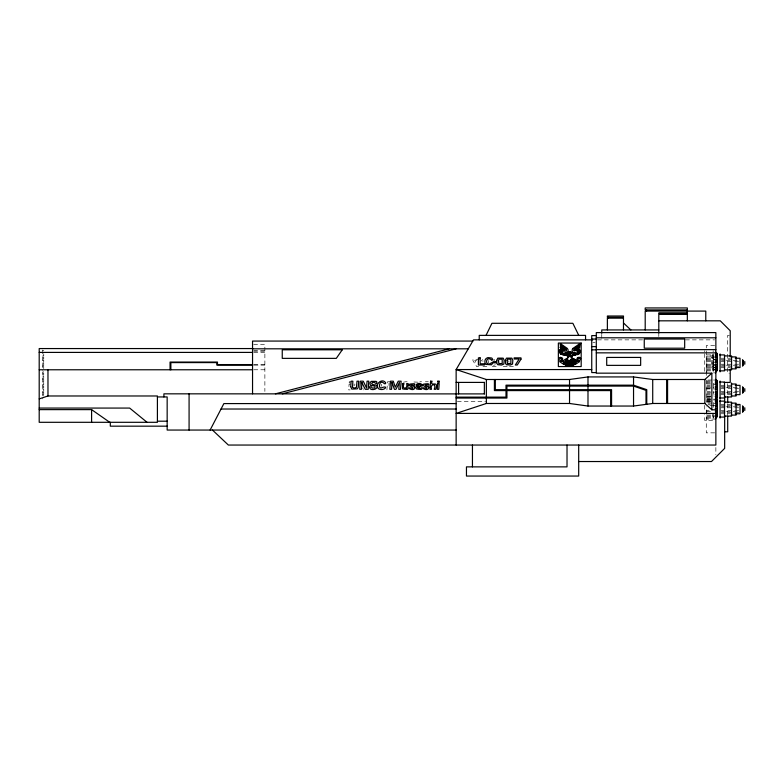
<?xml version="1.0" encoding="UTF-8"?>
<svg xmlns="http://www.w3.org/2000/svg" width="784" height="784" viewBox="0 0 784 784"><rect width="100%" height="100%" fill="white"/><g stroke="black" fill="none" stroke-linecap="round" stroke-linejoin="round"><path stroke-width="0.59" stroke-dasharray="3.92 2.94" d="M389.06 383.053L388.982 385.454M381.485 386.267L381.641 384.199M386.914 389.883L387.521 381.769L390.403 381.769M482.866 361.532L483.071 360.856M481.219 361.012L482.748 359.533M713.156 370.989L711.843 367.235L711.843 357.21L712.832 354.388M495.361 364.756L493.44 365.471M362.776 388.844L363.07 388.09M713.156 370.705L716.321 368.901M713.156 416.921L716.321 415.118M713.156 370.234L716.321 368.47M403.397 382.21L406.043 381.69L409.513 382.327M353.849 385.454L354.721 385.209M713.156 368.215L716.321 366.941M713.156 367.882L716.321 366.638M496.174 366.304L491.411 366.491M363.07 389.864L363.57 389.746M713.156 365.324L716.321 364.668M713.156 365.158L716.321 364.501M507.17 366.461L502.995 366.53M486.844 366.481L482.748 366.491M353.839 384.16L355.064 384.199M729.385 335.307L727.709 335.307L727.709 373.498L729.385 373.498M597.506 339.864L643.027 339.864M685.51 339.864L714.645 339.864M592.88 342.373L595.154 342.373M253.673 344.588L264.874 344.588L264.874 391.441M714.665 345.577L706.276 345.577L706.276 376.879M42.757 350.546L43.757 350.546M253.673 350.801L264.874 350.801M253.673 351.124L264.874 351.124M253.889 352.408L264.874 352.408M706.786 354.917L713.871 354.917M42.757 355.779L43.757 355.779L43.757 353.76M713.861 355.916L706.786 355.916L706.786 372.861M706.786 356.916L714.106 356.916M42.757 356.985L43.757 356.985L43.757 359.003L42.757 359.003M711.843 357.21L713.528 357.21L713.528 367.235L711.843 367.235M711.843 357.377L713.528 357.377M711.843 357.876L713.528 357.876M706.786 358.239L713.901 358.239M721.015 358.239L730.512 358.239M711.843 358.67L713.528 358.67M479.808 359.444L472.968 359.444L472.968 360.738L476.682 366.569L478.632 366.569M706.786 359.572L713.959 359.572M721.133 359.572L734.285 359.572M42.757 360.209L43.757 360.209L43.757 362.228L42.757 362.228M476.75 360.581L474.722 360.581L477.329 364.58M706.786 360.571L714.116 360.571M721.456 360.571L725.122 360.571M726.347 360.571L738.577 360.571M711.843 360.924L713.528 360.924M706.786 361.561L713.91 361.561M721.035 361.561L738.861 361.561M711.843 362.218L716.321 362.218M42.757 363.433L43.757 363.433L43.757 365.452L42.757 365.452M711.843 363.521L713.528 363.521M706.786 364.227L713.91 364.227M721.035 364.227L738.861 364.227M253.928 364.58L264.874 364.58M711.843 364.727L713.528 364.727M254.065 365.128L264.874 365.128M706.786 365.217L714.116 365.217M721.456 365.217L725.122 365.217M726.347 365.217L738.577 365.217M711.843 365.765L713.528 365.765M706.786 366.216L713.959 366.216M721.133 366.216L740.263 366.216M509.492 366.569L515.549 366.569M711.843 366.559L713.528 366.559M42.757 366.657L43.757 366.657L43.757 368.666M711.843 367.059L713.528 367.059M706.786 367.539L713.901 367.539M721.015 367.539L730.512 367.539M706.786 368.872L714.106 368.872M253.879 369.774L264.874 369.774M706.786 369.872L713.861 369.872M706.786 370.861L713.871 370.861M43.757 371.89L42.757 371.89L42.757 398.899M713.43 372.861L715.645 372.861M42.757 373.096L43.757 373.096L43.757 375.115L42.757 375.115M42.757 376.32L43.757 376.32L43.757 378.339L42.757 378.339M42.757 379.544L43.757 379.544L43.757 381.563L42.757 381.563M707.893 380.034L712.323 380.034M713.43 380.034L715.645 380.034M706.786 381.034L710.402 381.034M350.801 381.769L349.272 381.769L349.184 382.906L350.722 382.906M419.852 381.769L421.586 381.769M425.379 381.769L428.319 381.769M706.786 382.024L710.324 382.024M42.757 382.768L43.757 382.768L43.757 384.777L42.757 384.777M706.786 383.023L710.324 383.023M706.786 384.023L714.106 384.023M350.624 384.199L349.096 384.199L348.674 389.883L350.203 389.883M706.786 385.346L710.343 385.346M721.015 385.346L734.069 385.346M42.757 385.993L43.757 385.993L43.757 388.002L42.757 388.002M706.786 386.679L710.373 386.679M721.133 386.679L734.285 386.679M706.786 387.678L714.116 387.678M721.456 387.678L725.122 387.678M726.347 387.678L738.577 387.678M706.786 388.668L710.343 388.668M721.035 388.668L738.861 388.668M706.276 388.923L714.665 388.923M42.757 389.207L43.757 389.207L43.757 391.226L42.757 391.226M706.786 391.334L710.343 391.334M721.035 391.334L738.861 391.334M706.786 392.323L714.116 392.323M721.456 392.323L725.122 392.323M726.347 392.323L738.577 392.323M42.757 392.431L43.757 392.431L43.757 394.45L42.757 394.45M706.786 393.323L710.373 393.323M721.133 393.323L734.285 393.323M706.786 394.656L710.343 394.656M721.015 394.656L734.069 394.656M42.757 395.793L43.757 395.793M706.786 395.979L714.106 395.979M707.139 396.43L713.156 396.43M706.786 396.978L710.324 396.978M706.786 397.978L710.324 397.978M706.786 398.968L710.402 398.968M706.786 399.144L712.323 399.144M713.43 399.144L715.645 399.144M706.786 399.967L712.323 399.967M713.43 399.967L715.645 399.967M706.786 400.144L710.402 400.144M706.786 401.134L710.324 401.134M707.139 401.33L710.755 401.33M457.366 401.555L485.59 401.555M706.786 402.133L710.324 402.133M708.001 403.133L714.106 403.133M707.972 404.456L710.343 404.456M721.015 404.456L730.512 404.456M709.873 405.7L714.665 405.7M721.133 405.789L740.263 405.789M721.456 406.788L725.122 406.788M726.347 406.788L738.577 406.788M721.035 407.778L738.861 407.778M706.786 410.434L709.157 410.434M721.035 410.434L738.861 410.434M706.786 411.433L710.451 411.433M721.456 411.433L725.122 411.433M726.347 411.433L738.577 411.433M721.133 412.433L740.263 412.433M721.015 413.756L730.512 413.756M706.786 415.089L714.106 415.089M706.786 416.088L713.861 416.088M706.786 417.078L713.871 417.078M706.786 418.078L714.028 418.078M715.645 419.077L706.786 419.077L706.786 409.111M714.665 432.856L706.276 432.856L706.276 406.876M493.459 359.386L494.606 359.425M493.597 360.542L494.586 360.611M713.156 359.288L716.321 359.934M713.156 359.111L716.321 359.778M713.156 405.328L716.321 405.994M713.156 356.553L716.321 357.798M713.156 383.66L716.321 384.915M713.156 402.77L716.321 404.015M417.833 382.171L412.629 381.935A1.48 1.294 -14.5 0 0 412.168 382.131M712.176 414.383L713.156 417.206M488.187 360.366L488.52 363.002M508.738 360.797L508.953 362.257M727.709 383.621L727.709 395.665M727.709 404.093L727.709 414.932M715.861 447.458L715.861 454.74M713.528 384.317L713.528 394.342M713.528 403.427L713.528 408.435M713.156 350.624L713.156 351.83M713.156 353.731L713.156 372.616M713.156 414.099L713.156 420.44L704.728 420.44L704.728 414.432M706.786 380.034L706.786 402.065M704.728 350.624L704.728 351.83M704.728 353.731L704.728 372.616M704.728 405.328L704.728 411.541M658.805 333.915L658.805 336.552M601.759 334.347L601.759 339.864M42.757 349.978L42.757 370.773"/><path stroke-width="1.18" d="M564.402 350.752L563.843 350.899M486.031 335.376L491.931 323.292L572.859 323.292L578.759 335.376M210.112 430.053L223.871 403.584L456.141 403.584M563.843 363.345L563.843 362.571C561.707 363.678 566.077 365.373 566.146 363.247L565.019 363.913L563.843 363.541M579.915 344.744L579.611 343.774L572.996 348.39M592.714 339.864L473.497 339.864L456.141 369.558L486.364 379.495L569.537 379.495L587.99 376.928L633.541 376.928L652.719 379.495L704.845 379.495L711.862 373.164L711.862 409.807L715.861 409.807M715.694 399.281L717.38 397.919M715.694 371.832L717.38 370.518L717.38 353.633L715.694 352.261M715.694 398.948L717.38 397.625L717.38 380.74L715.694 379.368M715.694 418.048L717.38 416.735L717.38 399.85M715.694 370.842L717.38 369.656M715.694 397.949L717.38 396.763M715.694 417.059L717.38 415.873M580.003 344.676L574.77 348.174A3.949 3.058 0 0 0 574.035 351.046L574.319 350.918A3.655 2.832 0 0 1 575.613 348.292L579.925 345.852L576.005 349.017A2.773 2.146 0 0 0 575.995 350.811L576.22 350.83A2.303 1.784 0 0 1 576.514 349.017L579.797 347.087L577.338 349.341L577.338 352.026A2.146 1.666 0 0 1 576.593 353.27C575.583 353.927 570.644 354.397 572.408 356.495L571.889 358.121L573.486 358.709A3.714 2.881 0 0 1 574.613 359.16L575.221 359.611A3.352 2.597 0 0 1 575.936 361.708M715.273 369.499L717.38 368.294M715.273 396.606L717.38 395.401M715.273 415.716L717.38 414.511M560.717 357.827L560.413 358.641L562.324 359.65A2.43 1.882 0 0 1 563.314 360.905L560.168 361.081A1.803 1.401 0 0 0 559.952 360.317L558.982 359.454A1.078 0.833 0 0 1 558.972 358.259L560.717 357.827L562.353 358.68L560.952 357.71C557.12 356.632 565.617 358.229 561.628 359.248M575.926 361.708L574.986 362.11A12.27 9.506 0 0 1 563.549 361.875A4.312 3.342 0 0 1 566.616 358.709L567.959 358.072L567.587 357.377A1.254 0.97 0 0 1 567.724 356.073L568.38 355.681L566.999 354.544L563.627 353.515A1.676 1.294 0 0 1 563.157 353.27L563.059 353.192A1.215 0.941 0 0 1 562.726 352.555L562.726 349.85A1.539 1.186 0 0 0 562.059 348.841L559.982 347.194L562.255 347.959A3.263 2.528 0 0 1 563.872 350.899M715.273 367.363L717.38 366.51M715.273 394.479L717.38 393.627M715.273 413.58L717.38 412.727M39.2 398.899L47.971 395.979L157.408 395.979L157.408 422.302L39.2 422.302L39.2 348.557L252.673 348.557M711.862 409.807L704.845 403.476L652.719 403.476L633.541 406.043L587.99 406.043L569.537 403.476L486.364 403.476L456.141 413.413L715.861 413.413M572.996 352.614L575.299 352.535L574.407 353.202L571.281 353.221A2.352 1.823 0 0 0 570.615 351.477L567.89 352.32M275.409 393.833L449.232 348.811M282.318 393.833L456.141 348.811M715.273 364.883L717.38 364.442M715.273 391.99L717.38 391.549M715.273 411.1L717.38 410.659M577.906 359.248C574.995 358.415 579.944 355.887 580.444 358.259A1.117 0.862 0 0 1 580.434 359.199L579.278 360.875L578.396 360.287L576.22 360.758A1.107 0.853 0 0 1 576.955 359.699L579.307 357.818L577.475 358.308L579.307 357.818M687.333 309.915L645.203 309.915L645.203 307.945L687.333 307.945L687.333 320.823M687.333 312.885L658.805 312.885L658.805 313.502L687.333 313.502M687.333 314.315L658.805 314.315L658.805 333.239M623.476 317.334L607.375 317.334L607.375 316.011L623.476 316.011L623.476 329.937M623.476 318.157L607.375 318.157L607.375 329.937M658.805 320.823L720.28 320.823L730.218 330.76L730.218 356.789M658.805 329.937L601.759 329.937L601.759 333.239M596.291 335.601L591.744 335.601L591.744 372.586L596.291 372.586M596.291 337.796L715.861 337.796M591.744 339.041L596.291 339.041M472.801 341.069L252.546 341.069L252.546 393.833M591.744 346.626L596.291 346.626M252.546 348.811L468.264 348.811M596.291 349.625L715.861 349.625M591.744 349.84L596.291 349.84M39.2 352.408L252.673 352.408M567.988 352.428L568.831 353.368L564.872 352.986L565.186 352.143A2.176 1.686 0 0 1 566.695 352.604L567.263 352.604A4.89 3.783 0 0 0 567.273 348.38L560.501 343.715A1.137 0.882 0 0 0 560.501 344.94L564.607 347.4A4.92 3.812 0 0 1 566.342 351.065L565.989 350.997A5.116 3.959 0 0 0 564.264 347.665L560.295 345.744L562.373 347.528A4.116 3.185 0 0 1 564.441 350.762M596.291 352.849L715.861 352.849M719.781 354.917L724.504 354.917L724.504 370.861L719.781 370.861M724.465 355.916L731.541 355.916L731.541 369.872L724.465 369.872M731.198 356.916L736.078 356.916L736.078 368.872L731.198 368.872M735.255 358.239L740.008 358.239L740.008 367.539L735.255 367.539M715.273 362.218L717.38 362.218M252.713 364.58L217.472 364.58L217.472 362.061L170.059 362.061L170.059 369.774M252.869 365.128L216.864 365.128L216.864 362.59L170.863 362.59L170.863 369.774M591.744 369.558L456.141 369.558L456.141 445.047M39.2 369.774L252.683 369.774M711.862 373.164L596.291 373.164L596.291 332.592L715.861 332.592L715.861 445.047L228.369 445.047L212.464 430.053M719.781 382.024L724.504 382.024L724.504 397.978L719.781 397.978M456.141 382.406L484.463 382.406M724.24 382.416L730.218 382.416L730.218 369.205M731.198 384.023L736.078 384.023L736.078 395.979L731.198 395.979M735.255 385.346L740.008 385.346L740.008 394.656L735.255 394.656M715.273 389.325L717.38 389.325M484.463 393.901L163.905 393.833L163.905 396.939M157.408 396.939L167.159 396.939L167.159 430.053L456.141 430.053M724.465 396.978L731.541 396.978L731.541 383.023M456.141 397.135L506.003 397.135L506.003 390.589L494.41 390.589L494.41 379.495M456.141 398.056L506.925 398.056L506.925 390.589L610.658 390.589L610.658 406.043M719.781 401.134L724.504 401.134L724.504 417.078L719.781 417.078M724.465 402.133L731.541 402.133L731.541 416.088L724.465 416.088M731.198 403.133L736.078 403.133L736.078 415.089L731.198 415.089M735.255 404.456L740.008 404.456L740.008 413.756L735.255 413.756M39.2 408.072L129.654 408.072L147.049 422.302M715.273 408.435L717.38 408.435M221.049 409.023L456.141 409.023M39.2 409.63L91.601 409.63L109.74 422.302M157.408 421.194L167.159 421.194M167.159 426.173L110.309 426.173L110.309 422.302M724.661 431.798L727.709 431.798L727.709 416.137M578.69 461.531L711.49 461.531L724.661 448.37L724.661 415.393M572.261 361.071L575.211 360.62L574.937 360.189A9.506 7.36 0 0 1 570.732 360.63A1.313 1.019 0 0 0 572.261 361.061M715.273 359.552L717.38 359.993M715.273 386.659L717.38 387.1M715.273 405.769L717.38 406.21M715.273 357.073L717.38 357.925M715.273 384.18L717.38 385.032M715.273 403.29L717.38 404.142M715.273 354.936L717.38 356.142M715.273 382.043L717.38 383.249M715.273 401.153L717.38 402.359M715.694 353.594L717.38 354.78M715.694 380.71L717.38 381.886M715.694 399.811L717.38 400.996M715.694 352.604L717.38 353.917M715.694 379.711L717.38 381.034M715.694 398.821L717.38 400.134M623.476 322.969L630.875 329.937M579.974 352.388L578.063 352.486A1.764 1.362 0 0 1 579.974 352.398M744.8 361.561L744.8 364.227M744.8 388.668L744.8 391.334M744.8 407.778L744.8 410.434M743.467 360.571L743.467 365.217M743.467 387.678L743.467 392.323M743.467 406.788L743.467 411.433M742.654 359.572L742.654 366.216M742.654 386.679L742.654 393.323M742.654 405.789L742.654 412.433M727.709 396.871L727.709 402.888M724.661 395.851L724.661 403.182M720.075 353.927L720.075 371.861M720.075 381.034L720.075 398.968M720.075 400.144L720.075 418.078M715.645 369.94L715.645 372.861M715.645 397.047L715.645 399.967M715.645 416.157L715.645 419.077M705.776 320.823L705.776 311.091L645.203 311.091L645.203 329.937M704.845 379.495L704.845 403.476M667.576 379.495L667.576 403.476M666.655 379.495L666.655 403.476M660.334 313.502L660.334 314.315M652.719 379.495L652.719 403.476M646.761 404.27L646.761 389.668L633.541 385.169L506.003 385.169L506.003 389.668L495.331 389.668L495.331 379.495M646.575 309.915L646.575 311.091M646.006 404.377L646.006 390.363L633.541 386.091L506.925 386.091L506.925 389.668L611.569 389.668L611.569 406.043M633.541 376.928L633.541 406.043M608.374 317.334L608.374 318.157M587.99 376.928L587.99 406.043M585.56 339.864L585.56 335.376L479.23 335.376L479.23 339.864M578.69 445.047L578.69 476.055L466.46 476.055L466.46 466.872L567.018 466.872L567.018 445.047M569.537 379.495L569.537 403.476M486.364 379.495L486.364 403.476M484.365 382.406L484.365 393.901M472.448 445.047L472.448 466.872M458.591 382.406L458.591 393.901M189.081 393.833L189.081 430.053M91.601 409.63L91.601 422.302M47.971 369.774L47.971 395.979M572.996 352.614A4.675 3.616 0 0 1 572.996 348.38M421.959 385.042L421.684 389.305L420.146 389.305L420.283 388.531L418.872 389.325L416.431 388.933L415.951 387.619L416.647 386.287L418.46 385.846L420.361 386.492L420.43 385.571L420.234 384.689L419.175 384.474L416.392 385.267C416.49 382.759 421.557 382.808 421.959 385.042M369.597 387.041C369.489 391.912 380.367 389.089 376.114 384.895C374.448 385.248 369.509 384.121 372.684 382.406C374.595 381.328 377.084 385.689 376.908 382.2A1.48 1.294 -14.5 0 0 375.987 381.367L371.214 381.387L369.979 382.837L370.352 385.297L375.056 386.12L374.85 387.923L372.155 388.1L371.293 386.737L369.597 387.041M414.991 387.09C414.667 393.235 403.241 385.757 412.56 388.413C415.785 387.306 401.477 384.131 414.148 383.739A1.137 0.99 -14.5 0 1 414.854 384.376L414.932 385.189L413.433 385.189C407.445 384.376 413.599 385.718 414.991 387.09M428.897 387.09C428.574 393.235 417.147 385.757 426.467 388.413C429.691 387.306 415.383 384.131 428.054 383.739A1.137 0.99 -14.5 0 1 428.76 384.376L428.838 385.189C423.38 383.944 424.418 385.307 428.897 387.09M560.246 349.399L560.893 350.134A1.284 1 0 0 0 561.716 350.134L562.383 349.586L561.736 348.86A1.284 1 0 0 0 560.913 348.86L560.246 349.399M350.732 386.679L351.771 389.089L357.435 388.835L358.229 387.365L358.729 381.191L357.004 381.191L356.455 387.394L354.417 388.06L352.496 387.414L352.869 381.191L351.144 381.191L350.732 386.679M498.497 360.503L498.82 363.639L502.201 363.531L502.211 359.278L499.036 359.121L498.497 360.503M507.17 360.503L507.493 363.639L510.864 363.531L510.874 359.278L507.699 359.121L507.17 360.503M385.689 382.994C384.768 385.944 383.17 380.465 380.456 382.641C379.525 383.856 378.594 387.874 380.946 388.031C390.011 384.209 384.072 392.186 378.309 388.599C374.556 383.249 383.19 377.761 385.689 382.994M391.98 382.514L391.588 389.305L389.854 389.305L390.461 381.191L393.274 381.191L395.312 387.198L398.243 381.191L401.124 381.191L400.516 389.305L398.791 389.305L399.399 382.474L395.989 389.305L394.411 389.305L392.039 382.514M361.894 382.523L361.453 389.305L359.729 389.305L360.326 381.191L363.257 381.191L366.549 387.962L367.059 381.191L368.794 381.191L368.186 389.305L365.256 389.305L362.982 384.856A85.495 74.647 -14.5 0 1 361.963 382.523L361.894 382.523M577.563 350.909L577.661 351.389A2.44 1.891 0 0 0 579.895 350.487L579.797 349.821A3.205 2.479 0 0 1 578.033 350.536L577.563 350.909M496.801 360.317L496.909 363.423L497.771 364.727L501.633 365.021L503.877 364.07L504.171 360.317L503.191 358.131L497.771 358.131L496.801 360.317M505.464 360.317L505.572 363.423L506.435 364.727L510.296 365.021L512.54 364.07L512.834 360.317L511.864 358.131L506.435 358.131L505.464 360.317M573.81 354.544L574.378 355.495L574.819 354.368A1.274 0.98 0 0 0 573.81 354.544M579.023 353.711L577.583 352.986L579.023 353.711M492.783 362.698L491.627 364.815L485.619 364.374C483.473 360.767 485.845 356.348 490.304 357.837C493.812 357.181 492.411 362.688 490.755 359.288C487.521 357.465 485.531 360.591 487.06 363.521C489.696 365.354 491.225 361.924 492.783 362.698M402.466 383.621L402.623 388.893L404.956 389.305L406.347 388.325L406.22 389.305L407.749 389.305L408.17 383.621L406.641 383.621C408.386 389.344 401.212 390.06 403.995 383.621L402.466 383.621M430.573 381.191L429.965 389.305L431.504 389.305C429.612 383.592 437.109 382.866 434.209 389.305L435.737 389.305C439.354 379.329 429.309 387.796 432.102 381.191L430.573 381.191M437.658 383.621L437.237 389.305L438.766 389.305L439.187 383.621L437.658 383.621M437.844 381.191L437.756 382.327L439.285 382.327L439.373 381.191L437.844 381.191M567.067 359.337L566.293 359.464L567.097 359.248M578.661 354.241L577.377 353.515L578.661 354.241M579.533 361.6L576.544 363.629L573.271 364.697A14.23 11.025 0 0 1 566.166 364.785L562.834 363.805L559.756 361.757L561.06 360.758L565.088 362.659A13.034 10.094 0 0 0 572.967 362.953L578.445 360.601L579.533 361.6M567.322 363.835L567.263 364.56L566.616 364.442L566.822 363.433L568.841 364.335L568.841 363.541L569.498 363.541L569.498 364.785L567.322 363.835M577.896 354.486C577.151 355.622 575.466 351.918 577.896 354.486M566.254 354.858L567.312 355.485L566.254 354.858M576.759 354.652L575.672 353.917L576.759 354.652M571.066 357.22L571.575 357.014L571.095 357.151M563.294 361.042L562.912 361.649L561.236 360.718L563.294 361.042M561.912 354.476L562.54 354.721L563.52 353.643L561.912 354.476M559.747 352.467L561.805 352.614L559.747 352.467M578.357 349.439L579.004 349.497L578.357 349.439M577.612 349.292C579.062 352.163 580.826 347.273 577.612 349.292M417.617 387.208C418.46 391 422.351 385.13 417.617 387.208M560.981 349.429L561.658 349.507L560.981 349.429M576.72 353.29L576.75 353.251M562.177 353.221L560.55 353.898A1.029 0.794 0 0 1 561.471 353.408L562.177 353.221M572.604 355.25L573.163 355.554L573.653 354.554L572.604 355.25M568.459 356.24L568.968 356.054L568.459 356.24M520.978 359.17L517.264 365.001L515.313 365.001L519.224 359.003L514.137 359.003L514.137 357.867L520.978 357.867L520.978 359.17M342.255 349.791L336.307 358.366L282.25 358.366L282.25 349.791L342.255 349.791M575.593 354.936L575.162 355.142A1.225 0.951 0 0 1 575.113 354.113L575.593 354.005A1.352 1.049 0 0 1 575.593 354.936M560.09 352.996L560.099 353.251A1.686 1.303 0 0 0 561.511 353.133L562.128 352.624L560.09 352.996M570.291 351.722L569.674 351.8L570.291 351.722M570.683 353.153L569.811 353.3L570.683 353.153M570.683 354.29L570.223 354.829A1.901 1.47 0 0 0 569.664 353.682L571.144 353.8L570.683 354.29M564.235 354.054L563.206 354.897L564.235 354.054M571.654 356.308C570.713 357.455 569.596 354.535 571.654 356.308M564.353 354.162L564.059 354.466C563.872 356.436 565.989 354.015 564.353 354.162M562.246 353.525L560.991 354.378L562.246 353.525M580.346 351.193L580.052 351.477A2.764 2.146 0 0 1 577.583 352.271L577.583 351.536A2.607 2.019 0 0 0 580.013 350.713L580.346 351.193M574.515 364.442L572.33 365.55A7.311 5.655 0 0 1 567.106 365.648L564.843 364.629A13.681 10.594 0 0 0 574.515 364.442M570.625 359.464L570.644 359.542A7.987 6.184 0 0 0 573.614 359.131A4.508 3.489 0 0 0 570.625 359.464M578.19 360.552L576.397 361.414L578.19 360.552M571.232 362.12L567.263 362.257L565.509 361.865L565.509 361.277L571.232 362.12M566.117 355.358L565.146 355.309L565.146 354.358L566.068 354.535L566.117 355.358M577.906 352.614L579.778 353.202L577.975 352.614M575.672 362.355L573.418 363.07L574.045 364.158L576.338 363.443L574.309 363.835L573.927 363.178L575.966 362.865L575.672 362.355M574.133 359.444L570.144 360.013A4.312 3.342 0 0 0 574.437 359.758L574.133 359.444M572.095 363.541L570.84 363.962L572.937 363.747L572.937 364.472C564.823 364.844 577.514 363.992 570.36 364.148L570.36 363.551L572.879 363.286L572.095 363.541M684.677 339.041L644.252 339.041L644.252 348.204L684.677 348.204L684.677 339.041M581.179 343.049L558.355 343.049L558.355 366.559L581.179 366.559L581.179 343.049M568.165 353.398L567.234 353.398L568.165 353.398M568.968 356.691L568.41 356.877L568.968 356.691M640.655 357.435L606.708 357.435L606.708 365.364L640.655 365.364L640.655 357.435M480.141 357.867L478.397 357.867L478.397 365.001L484.453 365.001L484.453 363.786L480.141 363.786L480.141 357.867M496.154 361.669L493.067 361.669L493.067 362.806L496.154 362.806L496.154 361.669M569.586 354.29L569.429 354.201A1.205 0.931 0 0 0 568.674 354.045A1.245 0.97 0 0 0 569.831 355.221A1.058 0.823 0 0 0 569.713 354.407L569.586 354.29M562.393 351.35L562.167 350.615A3.018 2.342 0 0 1 559.766 349.801A1.225 0.951 0 0 0 560.364 350.889A4.645 3.597 0 0 0 562.393 351.35M562.334 352.241L562.236 351.546A4.596 3.557 0 0 1 559.472 350.752A1.156 0.902 0 0 0 559.825 351.663A3.048 2.362 0 0 0 562.334 352.232M569.36 360.728A5.429 4.204 0 0 0 565.519 360.728A7.232 5.606 0 0 0 569.36 360.728M565.999 359.925A2.43 1.882 0 0 0 568.106 360.013A2.891 2.244 0 0 0 565.999 359.925M573.182 361.845A2.009 1.558 0 0 0 575.613 361.257A1.735 1.343 0 0 0 573.418 361.551A1.607 1.245 0 0 0 573.173 361.865M566.979 362.6A5.713 4.42 0 0 0 571.948 362.6A41.14 31.87 0 0 0 566.969 362.6M570.644 352.232A1.744 1.352 0 0 0 569.008 352.349A1.568 1.215 0 0 0 570.644 352.222"/></g></svg>
